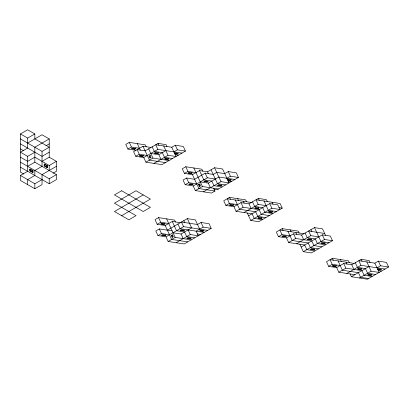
<?xml version="1.0" encoding="UTF-8"?>
<svg xmlns="http://www.w3.org/2000/svg" width="409" height="409" viewBox="0 0 409 409"><rect width="100%" height="100%" fill="white"/><g stroke="black" fill="none" stroke-linecap="round" stroke-linejoin="round"><path stroke-width="0.61" d="M23.768 174.06L20.45 172.143L20.45 133.937L27.643 129.781L34.837 133.937L34.837 138.917L49.223 147.225L42.03 151.376L20.45 138.917M20.45 133.937L27.643 138.089L34.837 133.937M27.643 143.073L42.03 134.766L49.223 138.917L49.223 157.194L42.03 161.345M49.223 138.917L34.837 147.225L34.837 162.174L56.416 174.633L56.416 179.617L49.223 183.769L20.45 167.158M27.643 138.089L27.643 148.053L20.45 152.209L27.643 156.361L34.837 152.209M45.9 145.819L49.223 143.902M49.223 152.209L42.03 156.361L20.45 143.902M27.643 166.33L34.837 162.174M29.801 169.234L30.159 169.029L33.037 170.691L33.037 172.347L32.679 172.557L29.801 170.896L29.801 169.234L32.679 170.896L33.037 170.691M56.416 166.33L42.03 174.633L42.03 184.602L34.837 188.753L20.45 180.446L20.45 175.466L27.643 171.31L27.643 156.361M29.801 170.896L30.159 170.691L33.037 172.347M44.187 164.249L44.545 164.045L47.424 165.706L47.424 167.368L47.066 167.572L44.187 165.911L44.187 164.249L47.066 165.911L47.424 165.706M44.187 165.911L44.545 165.706L47.424 167.368M20.45 157.194L27.643 161.345L34.837 157.194L49.223 165.497L56.416 161.345L56.416 171.31L53.093 173.227M20.45 175.466L34.837 183.769L42.03 179.617M20.45 162.174L49.223 178.789L56.416 174.633M146.192 146.729L145.328 144.873L129.285 142.388L125.757 144.423L127.91 149.055L135.931 150.297M127.91 149.055L131.432 147.02L139.454 148.262M131.795 148.579L134.592 149.014L135.471 148.508M134.699 149.244L135.875 148.569L132.664 148.073L131.488 148.748L134.592 149.014M151.003 147.47L142.981 146.228L133.585 151.652L135.732 156.284L143.753 157.526L157.848 149.387L181.918 153.109M135.732 156.284L139.254 154.249L147.281 155.492M166.933 146.494L166.074 144.643L158.048 143.401L145.129 150.86L137.107 149.617L139.254 154.249M139.617 155.809L142.414 156.243L143.298 155.737M142.521 156.473L143.697 155.798L140.486 155.302L139.316 155.977L142.414 156.243M149.096 156.202L150.272 155.527L151.131 157.378L149.96 158.058L149.096 156.202L150.379 155.757M154.689 152.981L157.485 153.416L158.365 152.91M157.593 153.646L158.769 152.971L155.558 152.475L154.382 153.15L157.485 153.416M143.753 157.526L145.906 162.158L152.951 158.089L168.999 160.573M150.803 153.457L158.825 154.699L165.875 150.63M157.848 149.387L155.701 144.755L171.744 147.24L175.272 145.205L183.293 146.448L185.441 151.079L161.949 164.638L145.906 162.158M153.927 163.401L168.022 155.262L176.044 156.504L171.744 147.24M173.897 151.872L177.419 149.837L185.441 151.079M174.541 153.263L175.129 152.92L178.339 153.416L177.163 154.096L174.761 153.723M164.858 158.856L167.659 159.29L168.539 158.779M174.653 153.493L177.056 153.866L177.935 153.355M167.767 159.52L168.943 158.84L165.732 158.344L164.556 159.024L167.659 159.29M202.7 171.08L201.841 169.224L185.793 166.744L182.271 168.779L184.423 173.411L192.445 174.648L199.49 170.579L207.516 171.821L214.561 167.751L222.588 168.994L229.035 182.889L221.013 181.647L203.391 191.821M143.216 194.904L114.443 211.514L128.83 219.817L136.023 215.666L114.443 203.207L136.023 190.747L150.41 199.055L121.637 215.666M184.423 173.411L187.946 171.376L195.967 172.613M188.304 172.935L191.105 173.37L191.985 172.859M191.213 173.6L192.388 172.92L189.178 172.424L188.002 173.104L191.105 173.37M214.086 189.178L217.286 189.674L238.432 177.465L236.284 172.833L228.258 171.591L224.735 173.626L216.714 172.383L213.186 174.418L205.165 173.181L194.592 179.28L186.57 178.043L183.048 180.078L185.195 184.71L193.222 185.947L207.317 177.813L215.338 179.05M185.195 184.71L188.723 182.675L196.744 183.912M189.081 184.234L191.882 184.669L192.762 184.157M191.99 184.899L193.16 184.219L189.955 183.723L188.779 184.403L191.882 184.669M198.564 184.623L199.74 183.948L200.599 185.798L199.423 186.478L198.564 184.623L199.848 184.178M204.152 181.407L206.949 181.836L207.833 181.33M207.056 182.071L208.232 181.392L205.021 180.896L203.851 181.576L206.949 181.836M193.222 185.947L195.369 190.579L202.419 186.509L218.462 188.994M200.267 181.877L208.288 183.12L218.861 177.015L234.909 179.5M175.466 221.959L174.607 220.108L158.559 217.624L155.037 219.659L157.184 224.29L165.21 225.533L172.255 221.463L180.277 222.706M226.883 178.258L230.41 176.223L238.432 177.465M227.532 179.648L228.115 179.311L231.325 179.807L230.149 180.481L227.752 180.113M217.849 185.246L220.645 185.676L221.53 185.17M227.639 179.878L230.042 180.251L230.927 179.745M220.753 185.911L221.929 185.231L218.718 184.735L217.547 185.41L220.645 185.676M157.184 224.29L160.711 222.256L168.733 223.498M213.651 188.252L214.94 191.029L211.417 193.063L195.369 190.579M161.069 223.82L163.871 224.25L164.75 223.743M163.978 224.485L165.149 223.805L161.944 223.309L160.768 223.984L163.871 224.25M172.174 230.911L159.336 228.922L155.814 230.957L157.961 235.589L165.982 236.831L183.605 226.658L207.67 230.385M157.961 235.589L161.483 233.554L169.51 234.797M167.358 230.165L187.327 218.636L195.349 219.878L199.648 229.142M246.515 201.744L245.651 199.889L229.607 197.404L223.733 200.799L225.88 205.43L233.907 206.668L240.952 202.603L248.974 203.84L258.37 198.416L266.397 199.658L267.256 201.509M161.846 235.119L164.643 235.548L165.527 235.042M164.75 235.783L165.926 235.103L162.716 234.608L161.545 235.282L164.643 235.548M171.325 235.507L172.501 234.832L173.36 236.683L172.189 237.363L171.325 235.507L172.608 235.063M225.88 205.43L229.408 203.396L237.43 204.638M180.441 230.252L183.237 230.686L184.122 230.18M183.344 230.916L184.52 230.241L181.31 229.746L180.139 230.42L183.237 230.686M165.982 236.831L168.135 241.463L175.18 237.394L191.228 239.878M173.033 232.762L181.054 234.004L191.627 227.9L187.327 218.636M168.135 241.463L184.178 243.948L211.197 228.35L209.045 223.718L201.023 222.476L197.501 224.51L181.453 222.026L183.605 226.658M229.766 204.955L232.568 205.39L233.447 204.878M232.675 205.62L233.846 204.94L230.64 204.444L229.464 205.124L232.568 205.39M176.156 242.706L190.251 234.567L198.273 235.809L196.126 231.177L203.171 227.107L211.197 228.35M233.907 206.668L236.054 211.3L243.104 207.235L259.148 209.715L261.3 214.347L269.321 215.589M187.087 238.161L189.888 238.595L190.768 238.084M200.011 230.702L202.808 231.136L203.687 230.625M189.996 238.825L191.172 238.15L187.961 237.649L186.785 238.329L189.888 238.595M202.915 231.366L204.091 230.686L200.88 230.19L199.704 230.87L202.808 231.136M244.076 212.542L258.171 204.403L266.198 205.645M255.011 208.002L257.808 208.432L258.687 207.925M257.915 208.667L259.091 207.987L255.881 207.491L254.705 208.171L257.808 208.432M248.575 215.819L269.72 203.61L277.742 204.853L279.894 209.485L271.867 208.242L250.727 220.451L247.287 213.038M258.135 217.941L260.932 218.375L261.816 217.864M268.708 211.836L271.504 212.271L272.384 211.765M261.039 218.605L262.215 217.931L259.004 217.435L257.834 218.109L260.932 218.375M271.612 212.501L272.788 211.826L269.577 211.33L268.401 212.005L271.504 212.271M258.171 204.403L256.024 199.771L280.093 203.498L282.241 208.13L258.749 221.693L250.727 220.451M299.107 232.972L298.243 231.121L282.2 228.636L276.326 232.031L278.478 236.663L286.499 237.9L293.544 233.836L301.571 235.073L314.49 227.614L322.512 228.856L325.523 235.339M278.478 236.663L282 234.628L290.022 235.865M282.358 236.187L285.16 236.622L286.039 236.111M285.267 236.852L286.443 236.172L283.233 235.676L282.057 236.356L285.16 236.622M286.499 237.9L288.647 242.532L295.697 238.467L311.74 240.947L313.892 245.579L321.914 246.821M296.673 243.774L310.768 235.635L318.79 236.877M307.604 239.234L310.4 239.664L311.285 239.158M310.508 239.899L311.684 239.219L308.473 238.723L307.302 239.398L310.4 239.664M301.172 247.051L322.312 234.843L330.334 236.085L332.486 240.717L311.341 252.926L303.32 251.683L299.884 244.275M303.32 251.683L324.465 239.475L332.486 240.717M310.728 249.173L313.529 249.608L314.409 249.096M321.3 243.069L324.097 243.503L324.981 242.997M313.637 249.838L314.807 249.163L311.602 248.662L310.426 249.342L313.529 249.608M324.204 243.733L325.38 243.058L322.169 242.563L320.999 243.237L324.097 243.503M349.296 262.66L348.437 260.804L332.389 258.324L326.515 261.714L328.667 266.346L336.689 267.588L343.739 263.519L351.76 264.761L361.157 259.332L369.179 260.574L370.038 262.43M328.667 266.346L332.19 264.311L340.211 265.553M332.553 265.87L335.349 266.305L336.229 265.794M335.457 266.535L336.633 265.86L333.422 265.359L332.246 266.039L335.349 266.305M336.689 267.588L338.841 272.22L345.886 268.151L361.934 270.63L364.082 275.262L372.103 276.504M346.863 273.457L360.958 265.323L385.027 269.045M357.793 268.918L360.595 269.352L361.474 268.841M360.702 269.582L361.873 268.902L358.667 268.406L357.492 269.086L360.595 269.352M350.073 273.958L351.362 276.735L368.979 266.561M360.958 265.323L358.805 260.691L374.854 263.171L378.376 261.136L386.403 262.379L388.55 267.011L367.405 279.219L351.362 276.735M359.383 277.977L371.132 271.193L379.153 272.435L374.854 263.171M377.001 267.803L380.528 265.768L388.55 267.011M377.65 269.194L378.238 268.856L381.444 269.352L380.268 270.027L377.87 269.659M367.967 274.792L370.764 275.221L371.648 274.715M377.763 269.429L380.16 269.797L381.045 269.291M370.871 275.456L372.047 274.776L368.836 274.281L367.665 274.955L370.764 275.221M175.185 154.648L178.396 155.144M172.521 158.539L164.5 157.296L162.347 152.664L154.326 151.422L152.179 146.79M165.476 162.608L149.428 160.123L142.981 146.228M228.176 181.039L231.382 181.535M225.512 184.924L217.486 183.682L211.039 169.786M221.985 186.959L213.963 185.717L211.816 181.085L203.789 179.842L199.49 170.579M214.94 191.029L198.892 188.544L192.445 174.648M251.325 202.486L227.256 198.764L229.408 203.396M279.035 207.634L282.241 208.13M276.366 211.519L268.345 210.277L264.045 201.013M272.844 213.554L264.822 212.312L262.67 207.68L254.649 206.438L252.501 201.806M236.054 211.3L252.102 213.784L254.25 218.416L262.271 219.659M265.799 217.624L257.772 216.381L255.625 211.75L239.577 209.27L235.277 200.006M324.664 233.488L308.616 231.003L310.768 235.635M303.918 233.718L279.848 229.996L282 234.628M328.964 242.752L320.937 241.509L314.49 227.614M325.436 244.786L317.415 243.544L315.267 238.912L307.241 237.67L305.094 233.038M288.647 242.532L304.695 245.017L306.842 249.648L314.869 250.891M318.391 248.856L310.37 247.614L308.217 242.982L292.174 240.497L287.875 231.233M204.147 232.419L180.078 228.692L177.93 224.06M197.419 233.953L200.625 234.449M194.75 237.844L186.729 236.601L184.577 231.969L176.555 230.727L172.255 221.463M354.107 263.401L330.043 259.679L332.19 264.311M378.294 270.584L381.5 271.08M187.705 241.913L171.657 239.429L165.21 225.533M375.631 274.47L367.604 273.227L365.457 268.595L357.435 267.358L355.283 262.726M338.841 272.22L354.884 274.7M368.581 278.539L360.559 277.297L358.407 272.665L342.364 270.185L338.064 260.922M49.223 157.194L56.416 161.345M20.45 148.886L23.768 150.803M378.376 261.136L380.528 265.768M366.832 261.929L371.132 271.193M361.157 259.332L362.016 261.187M351.76 264.761L353.908 269.393M346.086 262.159L346.95 264.02M343.739 263.519L345.886 268.151M340.411 259.562L341.275 261.417M322.312 234.843L324.465 239.475M332.389 258.324L333.248 260.175M310.968 229.648L311.827 231.504M301.571 235.078L303.718 239.705M295.901 232.486L296.755 234.331M293.544 233.836L295.697 238.467M290.221 229.878L291.08 231.734M272.067 202.256L272.931 204.106M282.2 228.636L283.059 230.492M269.72 203.61L271.867 208.242M258.37 198.416L259.234 200.272M248.979 203.846L251.126 208.472M243.304 201.243L244.163 203.099M228.258 171.591L230.41 176.223M240.952 202.603L243.104 207.235M237.629 198.646L238.488 200.502M229.607 197.404L230.466 199.26M214.561 167.751L221.013 181.647M207.516 171.821L208.375 173.677M205.165 173.181L207.317 177.813M208.288 183.12L210.441 187.751M193.82 167.981L202.419 186.509M198.963 184.689L199.715 186.31M185.793 166.744L187.946 171.376M175.272 145.205L177.419 149.837M186.57 178.043L188.723 182.675M201.023 222.476L203.171 227.107M163.723 145.998L168.022 155.262M158.048 143.401L158.912 145.256M158.825 154.699L160.977 159.331M183.805 220.671L184.663 222.522M188.104 229.935L190.251 234.567M148.651 148.825L152.951 158.089M149.5 156.264L150.251 157.884M181.054 234.004L183.206 238.636M137.306 143.631L140.318 150.113M166.581 218.866L175.18 237.394M129.285 142.388L131.432 147.02M171.729 235.569L172.48 237.189M158.559 217.624L160.711 222.256M159.336 228.922L161.483 233.554M49.223 165.497L49.223 170.481M49.223 178.789L49.223 183.769M47.066 165.911L47.066 167.572M44.545 164.045L44.545 165.706M42.03 151.376L42.03 166.33L34.837 170.481L34.837 175.466L27.643 179.617L27.643 184.602M34.837 183.769L34.837 188.753M32.679 170.896L32.679 172.557M30.159 169.029L30.159 170.691M121.637 190.747L114.443 194.904L143.216 211.514L150.41 207.358L121.637 190.747"/></g></svg>
